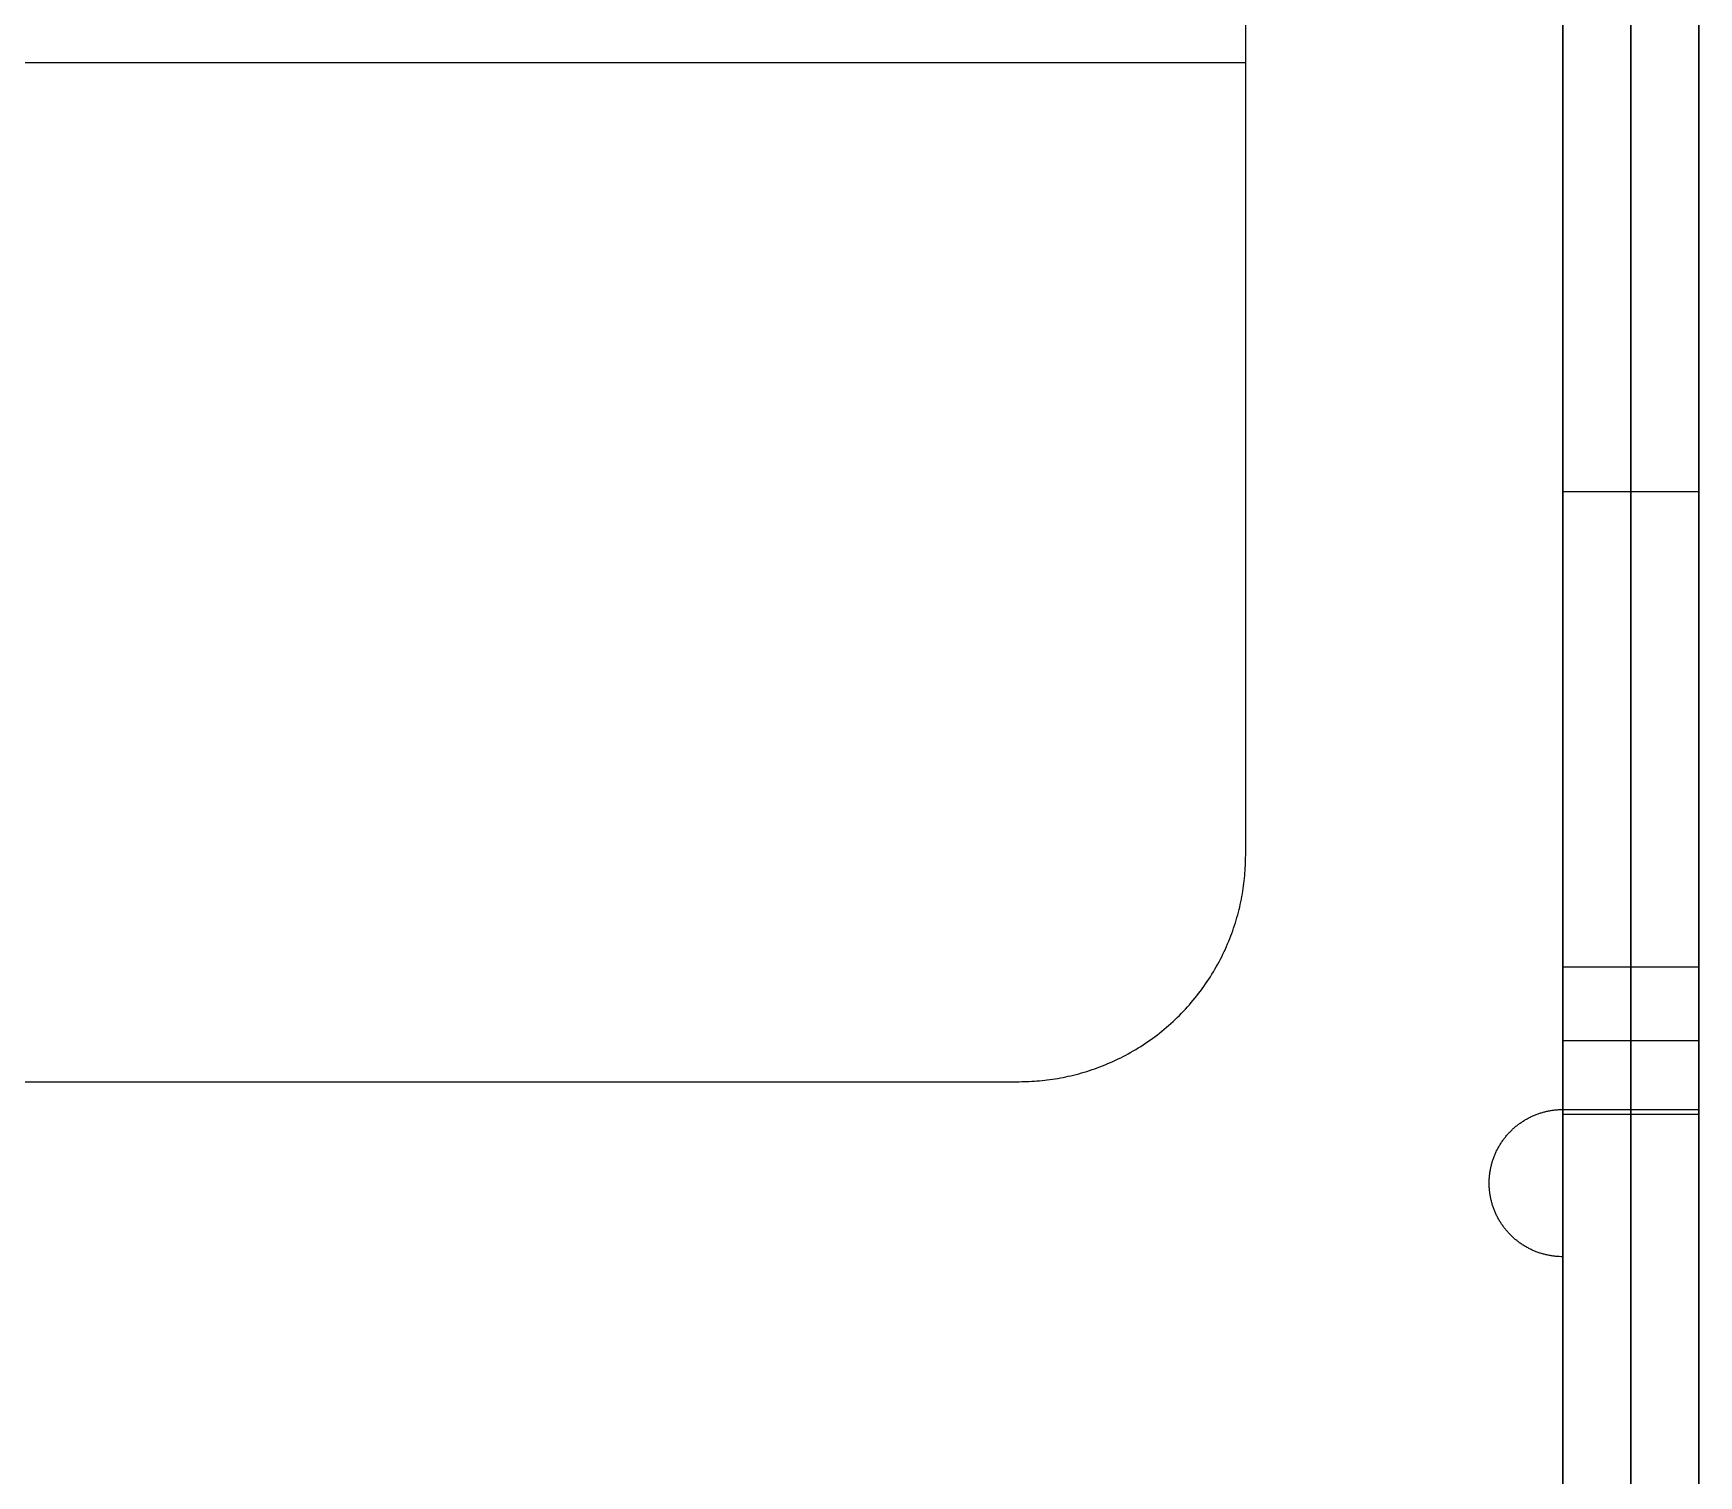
# Model space of a CAD drawing. Header units: millimetres. Extents: x -3003 to 2440, y -88 to 1748.
# Drawn here: x -2626.1 to -2552.5, y 893.5 to 957.2 of the extents above; entities that cross this region are included whole.
import ezdxf

# ---------------------------------------------------------------- set-up
doc = ezdxf.new("R2010")
doc.units = ezdxf.units.MM
doc.header["$MEASUREMENT"] = 0
doc.layers.add('ASSEMBLY', color=7, linetype='Continuous', true_color=0x000000)

msp = doc.modelspace()

# ---------------------------------------------------------------- linework, layer by layer
at = {"layer": 'ASSEMBLY'}
for p, q in [((-2558.55, 1014.865, 321), (-2558.55, 636.865, 321)), ((-2552.55, 1014.865, 321), (-2552.55, 636.865, 321)), ((-2572.55, 955.865), (-2682.55, 955.865)), ((-2572.55, 955.865, 6), (-2682.55, 955.865, 6))]:
    msp.add_line(p, q, dxfattribs=at)
for points in [[(-2558.55, 1020.865, 636), (-2558.55, 825.865, 636), (-2558.55, 630.865, 636)], [(-2555.55, 1020.865, 636), (-2555.55, 825.865, 636), (-2555.55, 630.865, 636)], [(-2552.55, 1020.865, 636), (-2552.55, 825.865, 636), (-2552.55, 630.865, 636)], [(-2572.55, 920.865), (-2572.55, 955.865), (-2572.55, 990.865)], [(-2572.55, 920.865, 6), (-2572.55, 955.865, 6), (-2572.55, 990.865, 6)], [(-2572.55, 920.865, 3), (-2572.55, 955.865, 3), (-2572.55, 990.865, 3)], [(-2552.55, 909.636, 6), (-2552.55, 937.808, 6), (-2552.55, 964.951, 6)], [(-2552.55, 909.636, 12), (-2552.55, 937.808, 12), (-2552.55, 964.951, 12)], [(-2552.55, 909.636, 9), (-2552.55, 937.808, 9), (-2552.55, 964.951, 9)], [(-2558.55, 915.936, 12), (-2558.55, 936.579, 12), (-2558.55, 958.651, 12)], [(-2555.55, 915.936, 12), (-2555.55, 936.579, 12), (-2555.55, 958.651, 12)], [(-2552.55, 915.936, 12), (-2552.55, 936.579, 12), (-2552.55, 958.651, 12)], [(-2572.55, 955.865), (-2572.55, 955.865, 3), (-2572.55, 955.865, 6)], [(-2552.55, 937.551, 6), (-2552.55, 937.551, 9), (-2552.55, 937.551, 12)], [(-2558.55, 936.936, 12), (-2555.55, 936.936, 12), (-2552.55, 936.936, 12)], [(-2572.55, 920.865), (-2572.55, 920.865, 3), (-2572.55, 920.865, 6)], [(-2558.55, 915.936, 12), (-2555.55, 915.936, 12), (-2552.55, 915.936, 12)], [(-2575.479, 913.794), (-2575.479, 913.794, 3), (-2575.479, 913.794, 6)], [(-2558.55, 912.686, 15.25), (-2555.55, 912.686, 15.25), (-2552.55, 912.686, 15.25)], [(-2672.55, 910.865), (-2627.55, 910.865), (-2582.55, 910.865)], [(-2672.55, 910.865, 6), (-2627.55, 910.865, 6), (-2582.55, 910.865, 6)], [(-2672.55, 910.865, 3), (-2627.55, 910.865, 3), (-2582.55, 910.865, 3)], [(-2582.55, 910.865), (-2582.55, 910.865, 3), (-2582.55, 910.865, 6)], [(-2558.55, 909.636, 6), (-2558.55, 909.636, 9), (-2558.55, 909.636, 12)], [(-2558.55, 909.636, 6), (-2555.55, 909.636, 6), (-2552.55, 909.636, 6)], [(-2558.55, 909.636, 12), (-2555.55, 909.636, 12), (-2552.55, 909.636, 12)], [(-2558.55, 909.636, 9), (-2555.55, 909.636, 9), (-2552.55, 909.636, 9)], [(-2555.55, 909.636, 6), (-2555.55, 909.636, 9), (-2555.55, 909.636, 12)], [(-2552.55, 909.636, 6), (-2552.55, 909.636, 9), (-2552.55, 909.636, 12)], [(-2558.55, 853.722, 6), (-2558.55, 880.865, 6), (-2558.55, 909.436, 6)], [(-2558.55, 909.436, 6), (-2555.55, 909.436, 6), (-2552.55, 909.436, 6)], [(-2558.55, 909.436, 6), (-2558.55, 909.436, 9), (-2558.55, 909.436, 12)], [(-2558.55, 909.436, 12), (-2555.55, 909.436, 12), (-2552.55, 909.436, 12)], [(-2558.55, 909.436, 9), (-2555.55, 909.436, 9), (-2552.55, 909.436, 9)], [(-2555.55, 853.722, 6), (-2555.55, 880.865, 6), (-2555.55, 909.436, 6)], [(-2555.55, 909.436, 6), (-2555.55, 909.436, 9), (-2555.55, 909.436, 12)], [(-2552.55, 853.722, 6), (-2552.55, 880.865, 6), (-2552.55, 909.436, 6)], [(-2552.55, 909.436, 6), (-2552.55, 909.436, 9), (-2552.55, 909.436, 12)], [(-2560.848, 908.684, 6), (-2560.848, 908.684, 9), (-2560.848, 908.684, 12)], [(-2561.8, 906.386, 6), (-2561.8, 906.386, 9), (-2561.8, 906.386, 12)], [(-2560.848, 904.088, 6), (-2560.848, 904.088, 9), (-2560.848, 904.088, 12)], [(-2558.55, 860.022, 6), (-2558.55, 882.493, 6), (-2558.55, 903.136, 6)], [(-2558.55, 903.136, 6), (-2558.55, 903.136, 9), (-2558.55, 903.136, 12)], [(-2558.55, 860.022, 12), (-2558.55, 882.493, 12), (-2558.55, 903.136, 12)], [(-2558.55, 860.022, 9), (-2558.55, 882.493, 9), (-2558.55, 903.136, 9)]]:
    msp.add_open_spline(points, degree=2, dxfattribs=at)
for points in [[(-2582.55, 910.865), (-2572.55, 910.865), (-2572.55, 920.865)], [(-2582.55, 910.865, 6), (-2572.55, 910.865, 6), (-2572.55, 920.865, 6)], [(-2582.55, 910.865, 3), (-2572.55, 910.865, 3), (-2572.55, 920.865, 3)]]:
    msp.add_rational_spline(points, [1, 0.707106781187, 1], degree=2, dxfattribs=at)
for points, weights, knots in [([(-2558.55, 909.436, 12), (-2558.55, 909.436, 15.25), (-2558.55, 912.686, 15.25), (-2558.55, 915.936, 15.25), (-2558.55, 915.936, 12)], [1, 0.707106781187, 1, 0.707106781187, 1], [-230.449752, -230.449752, -230.449752, -225.344664, -225.344664, -220.239575, -220.239575, -220.239575]), ([(-2555.55, 909.436, 12), (-2555.55, 909.436, 15.25), (-2555.55, 912.686, 15.25), (-2555.55, 915.936, 15.25), (-2555.55, 915.936, 12)], [1, 0.707106781187, 1, 0.707106781187, 1], [-230.449752, -230.449752, -230.449752, -225.344664, -225.344664, -220.239575, -220.239575, -220.239575]), ([(-2552.55, 909.436, 12), (-2552.55, 909.436, 15.25), (-2552.55, 912.686, 15.25), (-2552.55, 915.936, 15.25), (-2552.55, 915.936, 12)], [1, 0.707106781187, 1, 0.707106781187, 1], [-230.449752, -230.449752, -230.449752, -225.344664, -225.344664, -220.239575, -220.239575, -220.239575]), ([(-2558.55, 903.136, 6), (-2559.896, 903.136, 6), (-2560.848, 904.088, 6), (-2561.8, 905.04, 6), (-2561.8, 906.386, 6), (-2561.8, 907.732, 6), (-2560.848, 908.684, 6), (-2559.896, 909.636, 6), (-2558.55, 909.636, 6)], [1, 0.923879519576, 1, 0.923879519576, 1, 0.923879519576, 1, 0.923879519576, 1], [-276.61571, -276.61571, -276.61571, -274.063166, -274.063166, -271.510622, -271.510622, -268.958078, -268.958078, -266.405533, -266.405533, -266.405533]), ([(-2558.55, 903.136, 12), (-2559.896, 903.136, 12), (-2560.848, 904.088, 12), (-2561.8, 905.04, 12), (-2561.8, 906.386, 12), (-2561.8, 907.732, 12), (-2560.848, 908.684, 12), (-2559.896, 909.636, 12), (-2558.55, 909.636, 12)], [1, 0.923879519576, 1, 0.923879519576, 1, 0.923879519576, 1, 0.923879519576, 1], [-276.61571, -276.61571, -276.61571, -274.063166, -274.063166, -271.510622, -271.510622, -268.958078, -268.958078, -266.405533, -266.405533, -266.405533]), ([(-2558.55, 903.136, 9), (-2559.896, 903.136, 9), (-2560.848, 904.088, 9), (-2561.8, 905.04, 9), (-2561.8, 906.386, 9), (-2561.8, 907.732, 9), (-2560.848, 908.684, 9), (-2559.896, 909.636, 9), (-2558.55, 909.636, 9)], [1, 0.923879519576, 1, 0.923879519576, 1, 0.923879519576, 1, 0.923879519576, 1], [-276.61571, -276.61571, -276.61571, -274.063166, -274.063166, -271.510622, -271.510622, -268.958078, -268.958078, -266.405533, -266.405533, -266.405533])]:
    msp.add_rational_spline(points, weights, degree=2, knots=knots, dxfattribs=at)

doc.saveas('drawing.dxf')
